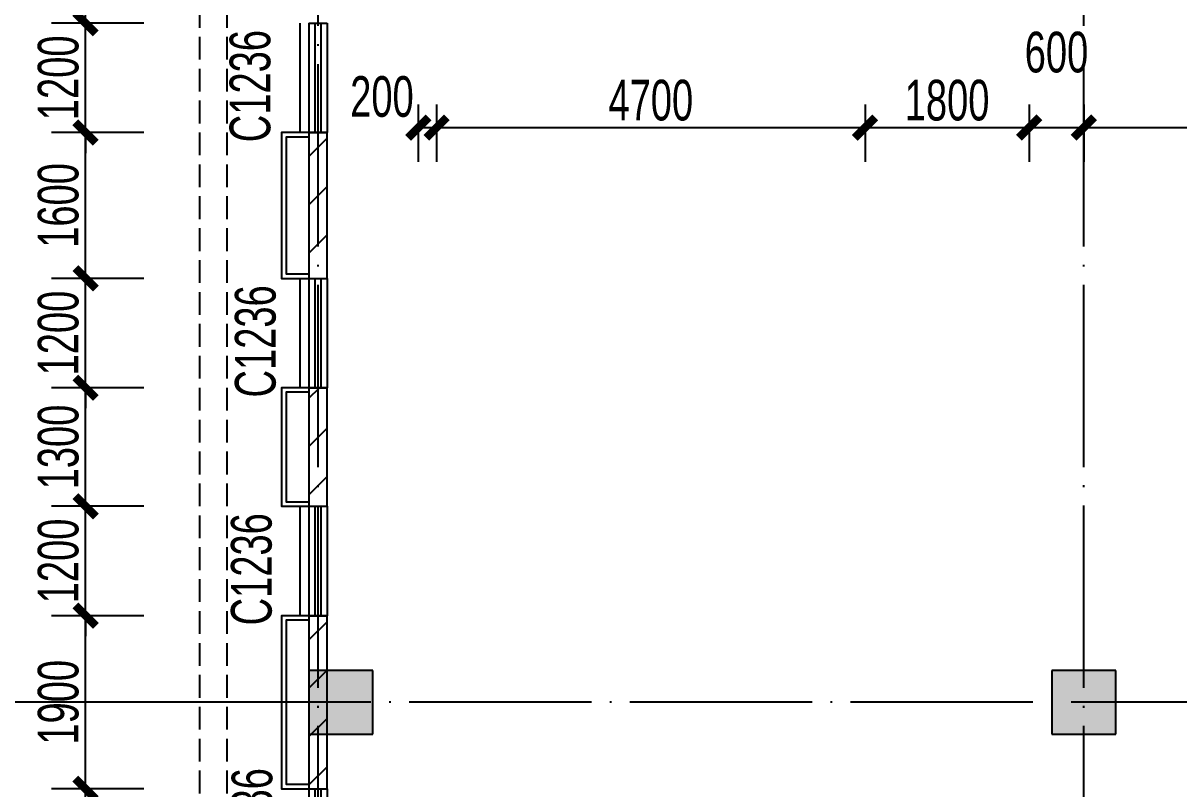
# Model space of a CAD drawing. Extents: x 1821501 to 1914341, y 446160 to 501460.
# Drawn here: x 1828205 to 1840883, y 472860 to 481260 of the extents above; entities that cross this region are included whole.
import ezdxf

# ---------------------------------------------------------------- set-up
doc = ezdxf.new("R2010")
doc.units = 0
doc.header["$LTSCALE"] = 1000
doc.linetypes.add('11#平面图$0$DASH', pattern=[0.35, 0.25, -0.1])
doc.linetypes.add('11#平面图$0$DOTE', pattern=[2.42, 2, -0.2, 0.02, -0.2])
doc.layers.get('0').update_dxf_attribs({"linetype": 'CONTINUOUS'})
doc.layers.get('Defpoints').update_dxf_attribs({"linetype": 'CONTINUOUS'})
for name, color, linetype in [('11#平面图$0$A-Anno-Dims', 3, 'CONTINUOUS'), ('11#平面图$0$A-Anno-Note', 241, 'CONTINUOUS'), ('11#平面图$0$A-Grid', 222, '11#平面图$0$DOTE'), ('11#平面图$0$A-Grid-Iden', 11, 'CONTINUOUS'), ('11#平面图$0$A-Roof', 131, 'CONTINUOUS'), ('11#平面图$0$A-Wall-Patt', 13, 'CONTINUOUS'), ('11#平面图$0$PUB_HATCH', 8, 'CONTINUOUS'), ('11#平面图$0$S-Cols', 90, 'CONTINUOUS'), ('11#平面图$0$WALL', 2, 'CONTINUOUS'), ('11#平面图$0$WINDOW', 4, 'CONTINUOUS'), ('11#平面图$0$WINDOW_TEXT', 7, 'CONTINUOUS')]:
    doc.layers.add(name, color=color, linetype=linetype)
doc.layers.add('11#平面图$0$尺寸标注-柱', color=3, linetype='CONTINUOUS', lineweight=18)
doc.styles.add('11#平面图$0$_TCH_DIM_T3', font='JZFZ_ENA', dxfattribs={"width": 0.7, "bigfont": 'JZFZ_CNB'})
doc.styles.add('11#平面图$0$_TCH_WINDOW', font='JZFZ_ENA', dxfattribs={"width": 0.7, "height": 5, "bigfont": 'JZFZ_CNB'})
doc.dimstyles.new('11#平面图$0$_TCH_ARCH&&150', dxfattribs={"dimtxt": 446.25, "dimasz": 225, "dimexe": 375, "dimexo": 375, "dimgap": 75, "dimtad": 1, "dimdec": 0, "dimzin": 0, "dimdsep": 46, "dimtxsty": '11#平面图$0$_TCH_DIM_T3', "dimblk": '11#平面图$0$_ArchTick', "dimcen": 0.09, "dimclrt": 7, "dimazin": 2, "dimtfac": 1, "dimtdec": 0, "dimtix": 1, "dimtmove": 2, "dimatfit": 3, "dimtolj": 1, "dimtzin": 0, "dimarcsym": 0})
pattern_1 = [(45, (0, 269.27), (-265.16515, 265.16515), [])]

# ---------------------------------------------------------------- blocks, each defined once
blk = doc.blocks.new('11#平面图$0$_ArchTick')
at = {"color": 0, "linetype": 'ByBlock', "const_width": 0.4}
blk.add_lwpolyline([(-0.5, -0.5), (0.5, 0.5)], dxfattribs=at)
blk = doc.blocks.new('*D293')
at = {"layer": '11#平面图$0$A-Grid-Iden', "color": 0, "lineweight": -2, "transparency": 16777216}
for p, q in [((1831066, 473810), (1827316, 473810)), ((1827691, 465410), (1827691, 473810)), ((1831066, 465410), (1827316, 465410))]:
    blk.add_line(p, q, dxfattribs=at)
at = {"layer": 'Defpoints', "color": 0, "transparency": 16777216}
for p in [(1827691, 473810), (1831441, 473810), (1831441, 465410)]:
    blk.add_point(p, dxfattribs=at)
at = {"layer": '11#平面图$0$A-Grid-Iden', "color": 0, "lineweight": -2, "transparency": 16777216, "xscale": 225, "yscale": 225, "zscale": 225}
for p, rotation in [((1827691, 473810), 90), ((1827691, 465410), 270)]:
    blk.add_blockref('11#平面图$0$_ArchTick', p, dxfattribs=dict(at, rotation=rotation))
at = {"layer": '11#平面图$0$A-Grid-Iden', "color": 7, "transparency": 16777216, "insert": (1827392, 469610), "char_height": 446.2, "attachment_point": 5, "rotation": 90, "style": '11#平面图$0$_TCH_DIM_T3'}
blk.add_mtext('\\A1;8400', dxfattribs=at)
blk = doc.blocks.new('*D294')
at = {"layer": '11#平面图$0$A-Grid-Iden', "color": 0, "lineweight": -2, "transparency": 16777216}
for p, q in [((1831066, 482210), (1827316, 482210)), ((1827691, 473810), (1827691, 482210)), ((1831066, 473810), (1827316, 473810))]:
    blk.add_line(p, q, dxfattribs=at)
at = {"layer": 'Defpoints', "color": 0, "transparency": 16777216}
for p in [(1827691, 482210), (1831441, 482210), (1831441, 473810)]:
    blk.add_point(p, dxfattribs=at)
at = {"layer": '11#平面图$0$A-Grid-Iden', "color": 0, "lineweight": -2, "transparency": 16777216, "xscale": 225, "yscale": 225, "zscale": 225}
for p, rotation in [((1827691, 482210), 90), ((1827691, 473810), 270)]:
    blk.add_blockref('11#平面图$0$_ArchTick', p, dxfattribs=dict(at, rotation=rotation))
at = {"layer": '11#平面图$0$A-Grid-Iden', "color": 7, "transparency": 16777216, "insert": (1827392, 478010), "char_height": 446.2, "attachment_point": 5, "rotation": 90, "style": '11#平面图$0$_TCH_DIM_T3'}
blk.add_mtext('\\A1;8400', dxfattribs=at)
blk = doc.blocks.new('*D297')
at = {"layer": '11#平面图$0$A-Grid-Iden', "color": 0, "lineweight": -2, "transparency": 16777216}
for p, q in [((1830966, 490710), (1826116, 490710)), ((1826491, 456910), (1826491, 490710)), ((1830966, 456910), (1826116, 456910))]:
    blk.add_line(p, q, dxfattribs=at)
at = {"layer": 'Defpoints', "color": 0, "transparency": 16777216}
for p in [(1826491, 490710), (1831341, 490710), (1831341, 456910)]:
    blk.add_point(p, dxfattribs=at)
at = {"layer": '11#平面图$0$A-Grid-Iden', "color": 0, "lineweight": -2, "transparency": 16777216, "xscale": 225, "yscale": 225, "zscale": 225}
for p, rotation in [((1826491, 490710), 90), ((1826491, 456910), 270)]:
    blk.add_blockref('11#平面图$0$_ArchTick', p, dxfattribs=dict(at, rotation=rotation))
at = {"layer": '11#平面图$0$A-Grid-Iden', "color": 7, "transparency": 16777216, "insert": (1826192, 473810), "char_height": 446.2, "attachment_point": 5, "rotation": 90, "style": '11#平面图$0$_TCH_DIM_T3'}
blk.add_mtext('\\A1;33800', dxfattribs=at)
blk = doc.blocks.new('11#平面图$0$$TCHSYS$WIN2D')
for p, q in [((-0.5, 0.5), (0.5, 0.5)), ((-0.5, 0.5), (-0.5, -0.5)), ((0.5, 0.5), (0.5, -0.5)), ((0.5, 0.167), (-0.5, 0.167)), ((0.5, -0.167), (-0.5, -0.167)), ((-0.5, -0.5), (0.5, -0.5))]:
    blk.add_line(p, q)
blk = doc.blocks.new('11#平面图$0$A$C7CF12DCB')
at = {"layer": '11#平面图$0$A-Wall-Patt'}
for points in [[(700, 17250), (0, 17250), (0, 16550), (700, 16550)], [(8850, 17250), (8150, 17250), (8150, 16550), (8850, 16550)]]:
    blk.add_hatch(color=256, dxfattribs=at).paths.add_polyline_path(points)
at = {"layer": '11#平面图$0$S-Cols'}
for p, q in [((700, 17250), (0, 17250)), ((0, 17250), (0, 16550)), ((700, 16550), (700, 17250)), ((8850, 17250), (8150, 17250)), ((8150, 17250), (8150, 16550)), ((8850, 16550), (8850, 17250)), ((0, 16550), (700, 16550)), ((8150, 16550), (8850, 16550))]:
    blk.add_line(p, q, dxfattribs=at)
blk = doc.blocks.new('*D180')
at = {"layer": '11#平面图$0$A-Anno-Dims', "color": 0, "lineweight": -2, "transparency": 16777216}
for p, q in [((509, 21175), (509, 21400)), ((1149, 21175), (134, 21175)), ((509, 19975), (509, 21175)), ((1149, 19975), (134, 19975)), ((509, 19975), (509, 19750))]:
    blk.add_line(p, q, dxfattribs=at)
at = {"layer": 'Defpoints', "color": 0, "transparency": 16777216}
for p in [(509, 21175), (1524, 21175), (1524, 19975)]:
    blk.add_point(p, dxfattribs=at)
at = {"layer": '11#平面图$0$A-Anno-Dims', "color": 0, "lineweight": -2, "transparency": 16777216, "xscale": 225, "yscale": 225, "zscale": 225}
for p, rotation in [((509, 21175), 270), ((509, 19975), 90)]:
    blk.add_blockref('11#平面图$0$_ArchTick', p, dxfattribs=dict(at, rotation=rotation))
at = {"layer": '11#平面图$0$A-Anno-Dims', "color": 7, "transparency": 16777216, "insert": (211, 20575), "char_height": 446.2, "attachment_point": 5, "rotation": 90, "style": '11#平面图$0$_TCH_DIM_T3'}
blk.add_mtext('\\A1;1200', dxfattribs=at)
blk = doc.blocks.new('*D181')
at = {"layer": '11#平面图$0$A-Anno-Dims', "color": 0, "lineweight": -2, "transparency": 16777216}
for p, q in [((1149, 23075), (134, 23075)), ((509, 21175), (509, 23075)), ((1149, 21175), (134, 21175))]:
    blk.add_line(p, q, dxfattribs=at)
at = {"layer": 'Defpoints', "color": 0, "transparency": 16777216}
for p in [(509, 23075), (1524, 23075), (1524, 21175)]:
    blk.add_point(p, dxfattribs=at)
at = {"layer": '11#平面图$0$A-Anno-Dims', "color": 0, "lineweight": -2, "transparency": 16777216, "xscale": 225, "yscale": 225, "zscale": 225}
for p, rotation in [((509, 23075), 90), ((509, 21175), 270)]:
    blk.add_blockref('11#平面图$0$_ArchTick', p, dxfattribs=dict(at, rotation=rotation))
at = {"layer": '11#平面图$0$A-Anno-Dims', "color": 7, "transparency": 16777216, "insert": (211, 22125), "char_height": 446.2, "attachment_point": 5, "rotation": 90, "style": '11#平面图$0$_TCH_DIM_T3'}
blk.add_mtext('\\A1;1900', dxfattribs=at)
blk = doc.blocks.new('*D182')
at = {"layer": '11#平面图$0$A-Anno-Dims', "color": 0, "lineweight": -2, "transparency": 16777216}
for p, q in [((509, 24275), (509, 24500)), ((1149, 24275), (134, 24275)), ((509, 23075), (509, 24275)), ((1149, 23075), (134, 23075)), ((509, 23075), (509, 22850))]:
    blk.add_line(p, q, dxfattribs=at)
at = {"layer": 'Defpoints', "color": 0, "transparency": 16777216}
for p in [(509, 24275), (1524, 24275), (1524, 23075)]:
    blk.add_point(p, dxfattribs=at)
at = {"layer": '11#平面图$0$A-Anno-Dims', "color": 0, "lineweight": -2, "transparency": 16777216, "xscale": 225, "yscale": 225, "zscale": 225}
for p, rotation in [((509, 24275), 270), ((509, 23075), 90)]:
    blk.add_blockref('11#平面图$0$_ArchTick', p, dxfattribs=dict(at, rotation=rotation))
at = {"layer": '11#平面图$0$A-Anno-Dims', "color": 7, "transparency": 16777216, "insert": (211, 23675), "char_height": 446.2, "attachment_point": 5, "rotation": 90, "style": '11#平面图$0$_TCH_DIM_T3'}
blk.add_mtext('\\A1;1200', dxfattribs=at)
blk = doc.blocks.new('*D183')
at = {"layer": '11#平面图$0$A-Anno-Dims', "color": 0, "lineweight": -2, "transparency": 16777216}
for p, q in [((1149, 25575), (134, 25575)), ((509, 24275), (509, 25575)), ((1149, 24275), (134, 24275))]:
    blk.add_line(p, q, dxfattribs=at)
at = {"layer": 'Defpoints', "color": 0, "transparency": 16777216}
for p in [(509, 25575), (1524, 25575), (1524, 24275)]:
    blk.add_point(p, dxfattribs=at)
at = {"layer": '11#平面图$0$A-Anno-Dims', "color": 0, "lineweight": -2, "transparency": 16777216, "xscale": 225, "yscale": 225, "zscale": 225}
for p, rotation in [((509, 25575), 90), ((509, 24275), 270)]:
    blk.add_blockref('11#平面图$0$_ArchTick', p, dxfattribs=dict(at, rotation=rotation))
at = {"layer": '11#平面图$0$A-Anno-Dims', "color": 7, "transparency": 16777216, "insert": (211, 24925), "char_height": 446.2, "attachment_point": 5, "rotation": 90, "style": '11#平面图$0$_TCH_DIM_T3'}
blk.add_mtext('\\A1;1300', dxfattribs=at)
blk = doc.blocks.new('*D184')
at = {"layer": '11#平面图$0$A-Anno-Dims', "color": 0, "lineweight": -2, "transparency": 16777216}
for p, q in [((509, 26775), (509, 27000)), ((1149, 26775), (134, 26775)), ((509, 25575), (509, 26775)), ((1149, 25575), (134, 25575)), ((509, 25575), (509, 25350))]:
    blk.add_line(p, q, dxfattribs=at)
at = {"layer": 'Defpoints', "color": 0, "transparency": 16777216}
for p in [(509, 26775), (1524, 26775), (1524, 25575)]:
    blk.add_point(p, dxfattribs=at)
at = {"layer": '11#平面图$0$A-Anno-Dims', "color": 0, "lineweight": -2, "transparency": 16777216, "xscale": 225, "yscale": 225, "zscale": 225}
for p, rotation in [((509, 26775), 270), ((509, 25575), 90)]:
    blk.add_blockref('11#平面图$0$_ArchTick', p, dxfattribs=dict(at, rotation=rotation))
at = {"layer": '11#平面图$0$A-Anno-Dims', "color": 7, "transparency": 16777216, "insert": (211, 26175), "char_height": 446.2, "attachment_point": 5, "rotation": 90, "style": '11#平面图$0$_TCH_DIM_T3'}
blk.add_mtext('\\A1;1200', dxfattribs=at)
blk = doc.blocks.new('*D185')
at = {"layer": '11#平面图$0$A-Anno-Dims', "color": 0, "lineweight": -2, "transparency": 16777216}
for p, q in [((1149, 28375), (134, 28375)), ((509, 26775), (509, 28375)), ((1149, 26775), (134, 26775))]:
    blk.add_line(p, q, dxfattribs=at)
at = {"layer": 'Defpoints', "color": 0, "transparency": 16777216}
for p in [(509, 28375), (1524, 28375), (1524, 26775)]:
    blk.add_point(p, dxfattribs=at)
at = {"layer": '11#平面图$0$A-Anno-Dims', "color": 0, "lineweight": -2, "transparency": 16777216, "xscale": 225, "yscale": 225, "zscale": 225}
for p, rotation in [((509, 28375), 90), ((509, 26775), 270)]:
    blk.add_blockref('11#平面图$0$_ArchTick', p, dxfattribs=dict(at, rotation=rotation))
at = {"layer": '11#平面图$0$A-Anno-Dims', "color": 7, "transparency": 16777216, "insert": (211, 27575), "char_height": 446.2, "attachment_point": 5, "rotation": 90, "style": '11#平面图$0$_TCH_DIM_T3'}
blk.add_mtext('\\A1;1600', dxfattribs=at)
blk = doc.blocks.new('*D186')
at = {"layer": '11#平面图$0$A-Anno-Dims', "color": 0, "lineweight": -2, "transparency": 16777216}
for p, q in [((509, 29575), (509, 29800)), ((1149, 29575), (134, 29575)), ((509, 28375), (509, 29575)), ((1149, 28375), (134, 28375)), ((509, 28375), (509, 28150))]:
    blk.add_line(p, q, dxfattribs=at)
at = {"layer": 'Defpoints', "color": 0, "transparency": 16777216}
for p in [(509, 29575), (1524, 29575), (1524, 28375)]:
    blk.add_point(p, dxfattribs=at)
at = {"layer": '11#平面图$0$A-Anno-Dims', "color": 0, "lineweight": -2, "transparency": 16777216, "xscale": 225, "yscale": 225, "zscale": 225}
for p, rotation in [((509, 29575), 270), ((509, 28375), 90)]:
    blk.add_blockref('11#平面图$0$_ArchTick', p, dxfattribs=dict(at, rotation=rotation))
at = {"layer": '11#平面图$0$A-Anno-Dims', "color": 7, "transparency": 16777216, "insert": (211, 28975), "char_height": 446.2, "attachment_point": 5, "rotation": 90, "style": '11#平面图$0$_TCH_DIM_T3'}
blk.add_mtext('\\A1;1200', dxfattribs=at)
blk = doc.blocks.new('*D187')
at = {"layer": '11#平面图$0$A-Anno-Dims', "color": 0, "lineweight": -2, "transparency": 16777216}
for p, q in [((1149, 31475), (134, 31475)), ((509, 29575), (509, 31475)), ((1149, 29575), (134, 29575))]:
    blk.add_line(p, q, dxfattribs=at)
at = {"layer": 'Defpoints', "color": 0, "transparency": 16777216}
for p in [(509, 31475), (1524, 31475), (1524, 29575)]:
    blk.add_point(p, dxfattribs=at)
at = {"layer": '11#平面图$0$A-Anno-Dims', "color": 0, "lineweight": -2, "transparency": 16777216, "xscale": 225, "yscale": 225, "zscale": 225}
for p, rotation in [((509, 31475), 90), ((509, 29575), 270)]:
    blk.add_blockref('11#平面图$0$_ArchTick', p, dxfattribs=dict(at, rotation=rotation))
at = {"layer": '11#平面图$0$A-Anno-Dims', "color": 7, "transparency": 16777216, "insert": (211, 30525), "char_height": 446.2, "attachment_point": 5, "rotation": 90, "style": '11#平面图$0$_TCH_DIM_T3'}
blk.add_mtext('\\A1;1900', dxfattribs=at)
blk = doc.blocks.new('*D245')
at = {"layer": '11#平面图$0$A-Anno-Dims', "color": 0, "lineweight": -2, "transparency": 16777216}
for p, q in [((11459, 28684), (11459, 28054)), ((19859, 28684), (19859, 28054)), ((11459, 28429), (19859, 28429))]:
    blk.add_line(p, q, dxfattribs=at)
at = {"layer": 'Defpoints', "color": 0, "transparency": 16777216}
for p in [(11459, 29059), (19859, 29059), (19859, 28429)]:
    blk.add_point(p, dxfattribs=at)
at = {"layer": '11#平面图$0$A-Anno-Dims', "color": 0, "lineweight": -2, "transparency": 16777216, "xscale": 225, "yscale": 225, "zscale": 225, "rotation": 180}
blk.add_blockref('11#平面图$0$_ArchTick', (11459, 28429), dxfattribs=at)
at = {"layer": '11#平面图$0$A-Anno-Dims', "color": 0, "lineweight": -2, "transparency": 16777216, "xscale": 225, "yscale": 225, "zscale": 225}
blk.add_blockref('11#平面图$0$_ArchTick', (19859, 28429), dxfattribs=at)
at = {"layer": '11#平面图$0$A-Anno-Dims', "color": 7, "transparency": 16777216, "insert": (15659, 28727), "char_height": 446.2, "attachment_point": 5, "style": '11#平面图$0$_TCH_DIM_T3'}
blk.add_mtext('\\A1;8400', dxfattribs=at)
blk = doc.blocks.new('*D246')
at = {"layer": '11#平面图$0$A-Anno-Dims', "color": 0, "lineweight": -2, "transparency": 16777216}
for p, q in [((10859, 28684), (10859, 28054)), ((11459, 28684), (11459, 28054)), ((10859, 28429), (11459, 28429))]:
    blk.add_line(p, q, dxfattribs=at)
at = {"layer": 'Defpoints', "color": 0, "transparency": 16777216}
for p in [(10859, 29059), (11459, 29059), (11459, 28429)]:
    blk.add_point(p, dxfattribs=at)
at = {"layer": '11#平面图$0$A-Anno-Dims', "color": 0, "lineweight": -2, "transparency": 16777216, "xscale": 225, "yscale": 225, "zscale": 225, "rotation": 180}
blk.add_blockref('11#平面图$0$_ArchTick', (10859, 28429), dxfattribs=at)
at = {"layer": '11#平面图$0$A-Anno-Dims', "color": 0, "lineweight": -2, "transparency": 16777216, "xscale": 225, "yscale": 225, "zscale": 225}
blk.add_blockref('11#平面图$0$_ArchTick', (11459, 28429), dxfattribs=at)
at = {"layer": '11#平面图$0$A-Anno-Dims', "color": 7, "transparency": 16777216, "insert": (11159, 29254), "char_height": 446.2, "attachment_point": 5, "style": '11#平面图$0$_TCH_DIM_T3'}
blk.add_mtext('\\A1;600', dxfattribs=at)
blk = doc.blocks.new('*D247')
at = {"layer": '11#平面图$0$A-Anno-Dims', "color": 0, "lineweight": -2, "transparency": 16777216}
for p, q in [((9059, 28684), (9059, 28054)), ((10859, 28684), (10859, 28054)), ((9059, 28429), (10859, 28429))]:
    blk.add_line(p, q, dxfattribs=at)
at = {"layer": 'Defpoints', "color": 0, "transparency": 16777216}
for p in [(9059, 29059), (10859, 29059), (10859, 28429)]:
    blk.add_point(p, dxfattribs=at)
at = {"layer": '11#平面图$0$A-Anno-Dims', "color": 0, "lineweight": -2, "transparency": 16777216, "xscale": 225, "yscale": 225, "zscale": 225, "rotation": 180}
blk.add_blockref('11#平面图$0$_ArchTick', (9059, 28429), dxfattribs=at)
at = {"layer": '11#平面图$0$A-Anno-Dims', "color": 0, "lineweight": -2, "transparency": 16777216, "xscale": 225, "yscale": 225, "zscale": 225}
blk.add_blockref('11#平面图$0$_ArchTick', (10859, 28429), dxfattribs=at)
at = {"layer": '11#平面图$0$A-Anno-Dims', "color": 7, "transparency": 16777216, "insert": (9959, 28727), "char_height": 446.2, "attachment_point": 5, "style": '11#平面图$0$_TCH_DIM_T3'}
blk.add_mtext('\\A1;1800', dxfattribs=at)
blk = doc.blocks.new('*D248')
at = {"layer": '11#平面图$0$A-Anno-Dims', "color": 0, "lineweight": -2, "transparency": 16777216}
for p, q in [((4359, 28684), (4359, 28054)), ((9059, 28684), (9059, 28054)), ((4359, 28429), (9059, 28429))]:
    blk.add_line(p, q, dxfattribs=at)
at = {"layer": 'Defpoints', "color": 0, "transparency": 16777216}
for p in [(4359, 29059), (9059, 29059), (9059, 28429)]:
    blk.add_point(p, dxfattribs=at)
at = {"layer": '11#平面图$0$A-Anno-Dims', "color": 0, "lineweight": -2, "transparency": 16777216, "xscale": 225, "yscale": 225, "zscale": 225, "rotation": 180}
blk.add_blockref('11#平面图$0$_ArchTick', (4359, 28429), dxfattribs=at)
at = {"layer": '11#平面图$0$A-Anno-Dims', "color": 0, "lineweight": -2, "transparency": 16777216, "xscale": 225, "yscale": 225, "zscale": 225}
blk.add_blockref('11#平面图$0$_ArchTick', (9059, 28429), dxfattribs=at)
at = {"layer": '11#平面图$0$A-Anno-Dims', "color": 7, "transparency": 16777216, "insert": (6709, 28727), "char_height": 446.2, "attachment_point": 5, "style": '11#平面图$0$_TCH_DIM_T3'}
blk.add_mtext('\\A1;4700', dxfattribs=at)
blk = doc.blocks.new('*D249')
at = {"layer": '11#平面图$0$A-Anno-Dims', "color": 0, "lineweight": -2, "transparency": 16777216}
for p, q in [((4159, 28684), (4159, 28054)), ((4359, 28684), (4359, 28054)), ((4159, 28429), (4359, 28429))]:
    blk.add_line(p, q, dxfattribs=at)
at = {"layer": 'Defpoints', "color": 0, "transparency": 16777216}
for p in [(4159, 29059), (4359, 29059), (4359, 28429)]:
    blk.add_point(p, dxfattribs=at)
at = {"layer": '11#平面图$0$A-Anno-Dims', "color": 0, "lineweight": -2, "transparency": 16777216, "xscale": 225, "yscale": 225, "zscale": 225, "rotation": 180}
blk.add_blockref('11#平面图$0$_ArchTick', (4159, 28429), dxfattribs=at)
at = {"layer": '11#平面图$0$A-Anno-Dims', "color": 0, "lineweight": -2, "transparency": 16777216, "xscale": 225, "yscale": 225, "zscale": 225}
blk.add_blockref('11#平面图$0$_ArchTick', (4359, 28429), dxfattribs=at)
at = {"layer": '11#平面图$0$A-Anno-Dims', "color": 7, "transparency": 16777216, "insert": (3760, 28767), "char_height": 446.2, "attachment_point": 5, "style": '11#平面图$0$_TCH_DIM_T3'}
blk.add_mtext('\\A1;200', dxfattribs=at)
blk = doc.blocks.new('11#平面图$0$A$C124F583F')
at = {"layer": '11#平面图$0$A-Anno-Dims'}
for p1, p2, distance, picture, middle in [((1524.2, 29575), (1524.2, 31475), 1015, '*D187', (211, 30525)), ((1524.2, 28375), (1524.2, 29575), 1015, '*D186', (211, 28975)), ((4359.1, 29059.2), (9059.1, 29059.2), -629.9, '*D248', (6709.1, 28727.5)), ((9059.1, 29059.2), (10859.1, 29059.2), -629.9, '*D247', (9959.1, 28727.5)), ((11459.1, 29059.2), (19859.1, 29059.2), -629.9, '*D245', (15659.1, 28727.5)), ((1524.2, 26775), (1524.2, 28375), 1015, '*D185', (211, 27575)), ((1524.2, 25575), (1524.2, 26775), 1015, '*D184', (211, 26175)), ((1524.2, 24275), (1524.2, 25575), 1015, '*D183', (211, 24925)), ((1524.2, 23075), (1524.2, 24275), 1015, '*D182', (211, 23675)), ((1524.2, 21175), (1524.2, 23075), 1015, '*D181', (211, 22125)), ((1524.2, 19975), (1524.2, 21175), 1015, '*D180', (211, 20575))]:
    dim = blk.add_aligned_dim(p1=p1, p2=p2, distance=distance, dimstyle='11#平面图$0$_TCH_ARCH&&150', dxfattribs=at)
    dim.commit()
    dim.dimension.update_dxf_attribs({"geometry": picture, "text_midpoint": middle})
for base, p1, p2, picture, middle in [((11459.1, 28429.3), (10859.1, 29059.2), (11459.1, 29059.2), '*D246', (11159.1, 29254.3)), ((4359.1, 28429.3), (4159.1, 29059.2), (4359.1, 29059.2), '*D249', (3759.7, 28766.8))]:
    dim = blk.add_linear_dim(base=base, p1=p1, p2=p2, angle=0, dimstyle='11#平面图$0$_TCH_ARCH&&150', dxfattribs=at)
    dim.commit()
    dim.dimension.update_dxf_attribs({"geometry": picture, "text_midpoint": middle, "dimtype": 129})

msp = doc.modelspace()

# ---------------------------------------------------------------- hatches: boundary and pattern name
at = {"layer": '11#平面图$0$PUB_HATCH'}
h = msp.add_hatch(dxfattribs=at)
h.set_pattern_fill('普通砖', color=256, scale=150, style=0)
h.set_pattern_definition(pattern_1)
h.paths.add_polyline_path([(1831540.6, 478460.5), (1831540.6, 480060.5), (1831340.6, 480060.5), (1831340.6, 478460.5)])
h = msp.add_hatch(dxfattribs=at)
h.set_pattern_fill('普通砖', color=256, scale=150, style=0)
h.set_pattern_definition(pattern_1)
h.paths.add_polyline_path([(1831540.6, 475960.5), (1831540.6, 477260.5), (1831340.6, 477260.5), (1831340.6, 475960.5)])
h = msp.add_hatch(dxfattribs=at)
h.set_pattern_fill('普通砖', color=256, scale=150, style=0)
h.set_pattern_definition(pattern_1)
h.paths.add_polyline_path([(1831540.6, 472860.5), (1831540.6, 474760.5), (1831340.6, 474760.5), (1831340.6, 472860.5)])

# ---------------------------------------------------------------- linework, layer by layer
at = {"layer": '11#平面图$0$A-Grid'}
for p, q in [((1831440.6, 454610.5), (1831440.6, 490610.5)), ((1839840.6, 454610.5), (1839840.6, 490610.5)), ((1907040.6, 473810.5), (1831440.6, 473810.5))]:
    msp.add_line(p, q, dxfattribs=at)
at = {"layer": '11#平面图$0$A-Grid-Iden'}
msp.add_line((1831440.6, 473810.5), (1825440.6, 473810.5), dxfattribs=at)
at = {"layer": '11#平面图$0$A-Roof'}
for p, q in [((1831240.6, 481260.5), (1831240.6, 480060.5)), ((1831240.6, 478460.5), (1831240.6, 477260.5)), ((1831240.6, 475960.5), (1831240.6, 474760.5))]:
    msp.add_line(p, q, dxfattribs=at)
at = {"layer": '11#平面图$0$A-Roof', "linetype": '11#平面图$0$DASH'}
for points in [[(1830140.6, 481460.5), (1830140.6, 455710.5), (1856740.6, 455710.5)], [(1830440.6, 481460.5), (1830440.6, 456010.5), (1856740.6, 456010.5)]]:
    msp.add_lwpolyline(points, dxfattribs=at)
at = {"layer": '11#平面图$0$A-Roof'}
for points in [[(1831340.6, 480060.5), (1831040.6, 480060.5), (1831040.6, 478460.5), (1831340.6, 478460.5)], [(1831340.6, 480010.5), (1831090.6, 480010.5), (1831090.6, 478510.5), (1831340.6, 478510.5)], [(1831340.6, 477260.5), (1831040.6, 477260.5), (1831040.6, 475960.5), (1831340.6, 475960.5)], [(1831340.6, 477210.5), (1831090.6, 477210.5), (1831090.6, 476010.5), (1831340.6, 476010.5)], [(1831340.6, 474760.5), (1831040.6, 474760.5), (1831040.6, 472860.5), (1831340.6, 472860.5)], [(1831340.6, 474710.5), (1831090.6, 474710.5), (1831090.6, 472910.5), (1831340.6, 472910.5)]]:
    msp.add_lwpolyline(points, dxfattribs=at)
at = {"layer": '11#平面图$0$WALL'}
for p, q in [((1831540.6, 480060.5), (1831340.6, 480060.5)), ((1831340.6, 480060.5), (1831340.6, 478460.5)), ((1831540.6, 478460.5), (1831540.6, 480060.5)), ((1831340.6, 478460.5), (1831540.6, 478460.5)), ((1831540.6, 477260.5), (1831340.6, 477260.5)), ((1831340.6, 477260.5), (1831340.6, 475960.5)), ((1831540.6, 475960.5), (1831540.6, 477260.5)), ((1831340.6, 475960.5), (1831540.6, 475960.5)), ((1831540.6, 474760.5), (1831340.6, 474760.5)), ((1831340.6, 474760.5), (1831340.6, 472860.5)), ((1831540.6, 472860.5), (1831540.6, 474760.5)), ((1831340.6, 472860.5), (1831540.6, 472860.5))]:
    msp.add_line(p, q, dxfattribs=at)

# ---------------------------------------------------------------- block references
at = {"layer": '11#平面图$0$A-Anno-Note'}
msp.add_blockref('11#平面图$0$A$C124F583F', (1828381.5, 451685.5), dxfattribs=at)
at = {"layer": '11#平面图$0$WINDOW'}
ref = msp.add_blockref('11#平面图$0$$TCHSYS$WIN2D', (1831440.6, 480660.5), dxfattribs=dict(at, xscale=-1200, yscale=200, zscale=-1200, rotation=90))
ref.add_attrib('A', 'C1236', (1830916.8, 479953.9), dxfattribs={"layer": '11#平面图$0$WINDOW_TEXT', "height": 446.25, "rotation": 90, "style": '11#平面图$0$_TCH_WINDOW', "width": 0.7})
ref = msp.add_blockref('11#平面图$0$$TCHSYS$WIN2D', (1831440.6, 477860.5), dxfattribs=dict(at, xscale=-1200, yscale=200, zscale=-1200, rotation=90))
ref.add_attrib('A', 'C1236', (1830975.1, 477153.9), dxfattribs={"layer": '11#平面图$0$WINDOW_TEXT', "height": 446.25, "rotation": 90, "style": '11#平面图$0$_TCH_WINDOW', "width": 0.7})
ref = msp.add_blockref('11#平面图$0$$TCHSYS$WIN2D', (1831440.6, 475360.5), dxfattribs=dict(at, xscale=-1200, yscale=200, zscale=-1200, rotation=90))
ref.add_attrib('A', 'C1236', (1830931.5, 474653.9), dxfattribs={"layer": '11#平面图$0$WINDOW_TEXT', "height": 446.25, "rotation": 90, "style": '11#平面图$0$_TCH_WINDOW', "width": 0.7})
ref = msp.add_blockref('11#平面图$0$$TCHSYS$WIN2D', (1831440.6, 472260.5), dxfattribs=dict(at, xscale=-1200, yscale=200, zscale=-1200, rotation=90))
ref.add_attrib('A', 'C1236', (1830938.8, 471857.5), dxfattribs={"layer": '11#平面图$0$WINDOW_TEXT', "height": 446.25, "rotation": 90, "style": '11#平面图$0$_TCH_WINDOW', "width": 0.7})
at = {"layer": '11#平面图$0$尺寸标注-柱'}
msp.add_blockref('11#平面图$0$A$C7CF12DCB', (1831340.6, 456910.5), dxfattribs=at)

# ---------------------------------------------------------------- dimensions: what is measured, and where the dimension line sits
at = {"layer": '11#平面图$0$A-Grid-Iden'}
for p1, p2, distance, picture, middle in [((1831340.6, 456910.5), (1831340.6, 490710.5), 4850, '*D297', (1826192.5, 473810.5)), ((1831440.6, 473810.5), (1831440.6, 482210.5), 3750, '*D294', (1827392.5, 478010.5)), ((1831440.6, 465410.5), (1831440.6, 473810.5), 3750, '*D293', (1827392.5, 469610.5))]:
    dim = msp.add_aligned_dim(p1=p1, p2=p2, distance=distance, dimstyle='11#平面图$0$_TCH_ARCH&&150', dxfattribs=at)
    dim.commit()
    dim.dimension.update_dxf_attribs({"geometry": picture, "text_midpoint": middle})

doc.saveas('drawing.dxf')
